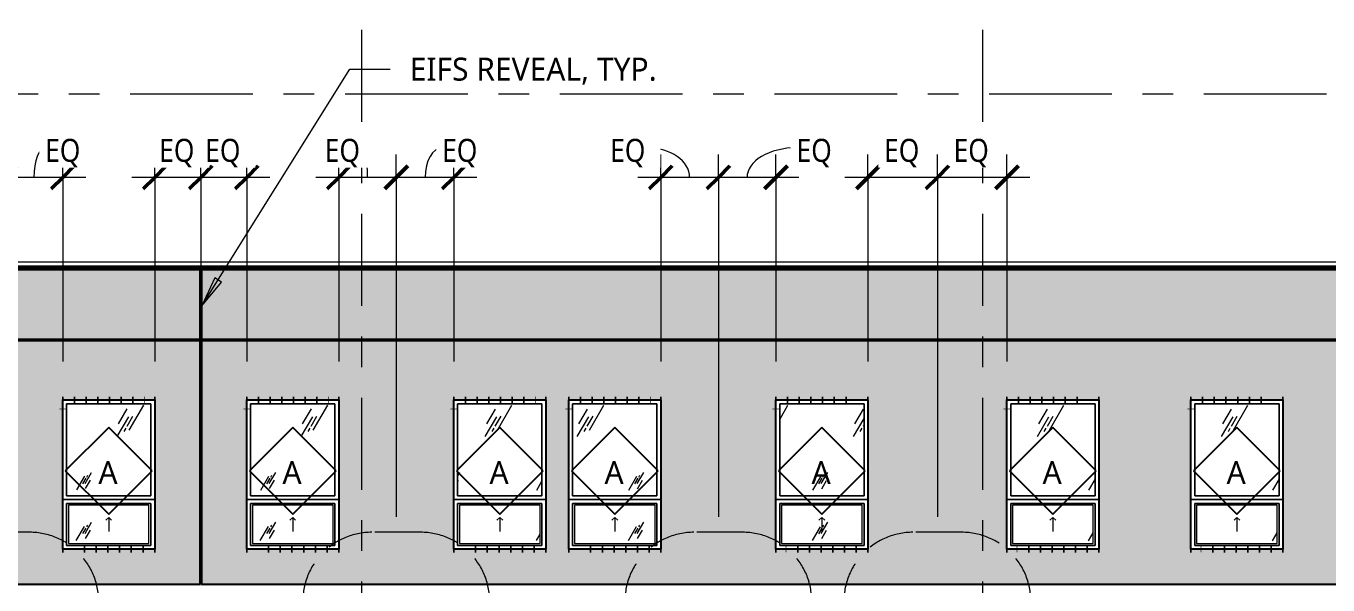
# Model space of a CAD drawing. Header units: inches. Extents: x 6 to 15224, y -733 to 6300.
# Drawn here: x 2384 to 3063, y 5476 to 5768 of the extents above; entities that cross this region are included whole.
import ezdxf

# ---------------------------------------------------------------- set-up
doc = ezdxf.new("R2010")
doc.units = ezdxf.units.IN
doc.header["$MEASUREMENT"] = 0
for name, pattern in [('Center 1_2_', [112, 64, -16, 16, -16]), ('Center 3_8_', [96, 48, -16, 16, -16]), ('Dots Space 1_16_', [6, 0, -6]), ('Hidden 3_16_', [36, 24, -12])]:
    doc.linetypes.add(name, pattern=pattern)
for name, color, linetype, lineweight in [('A-ANNO-DIMS', 211, 'Continuous', 13), ('A-ANNO-DIMS-128', 211, 'Continuous', 13), ('A-DETL', 90, 'Continuous', 13), ('A-FLOR-LEVL', 51, 'Continuous', 13), ('A-GENM', 13, 'Continuous', 18), ('A-GLAZ', 151, 'Continuous', 25), ('A-GLAZ-IDEN', 152, 'Continuous', 25), ('A-GLAZ-SILL', 1, 'Continuous', 18), ('A-WALL', 113, 'Continuous', 25), ('A-WALL-PATT', 111, 'Continuous', 25), ('G-ANNO-TEXT', 231, 'Continuous', 13), ('M-EQPM', 50, 'Continuous', 18), ('M-EQPM-HDLN', 50, 'Hidden 3_16_', 13), ('S-GRID', 1, 'Continuous', 13)]:
    doc.layers.add(name, color=color, linetype=linetype, lineweight=lineweight)
doc.styles.add('Open Sans_5', font='OpenSans-Regular.ttf', dxfattribs={"height": 12})
doc.styles.add('Open Sans_8', font='OpenSans-Regular.ttf', dxfattribs={"width": 0.88, "height": 12})
doc.dimstyles.new('Linear_-_3_32__1', dxfattribs={"dimscale": 12, "dimtxt": 12.89496, "dimasz": 1, "dimexe": 1, "dimexo": 0.666667, "dimgap": 0.333333, "dimtad": 1, "dimdec": 8, "dimrnd": 0.003906, "dimzin": 3, "dimdsep": 46, "dimlunit": 4, "dimtxsty": 'Open Sans_8', "dimblk1": 'OBLIQUE', "dimblk2": 'OBLIQUE', "dimsah": 1, "dimcen": 0.09, "dimdle": 1, "dimadec": 3, "dimazin": 2, "dimtfac": 1, "dimtdec": 4, "dimtix": 1, "dimtmove": 0, "dimatfit": 3, "dimfxl": 1, "dimtvp": 1, "dimtfill": 1, "dimfrac": 2, "dimtolj": 1, "dimtzin": 0, "dimarcsym": 2})
doc.dimstyles.new('Linear_-_3_32__2', dxfattribs={"dimscale": 12, "dimtxt": 12.89496, "dimasz": 1, "dimexe": 1, "dimexo": 0.666667, "dimgap": 0.333333, "dimtad": 1, "dimdec": 8, "dimrnd": 0.003906, "dimzin": 3, "dimdsep": 46, "dimlunit": 4, "dimtxsty": 'Open Sans_8', "dimblk1": 'OBLIQUE', "dimblk2": 'OBLIQUE', "dimsah": 1, "dimcen": 0.09, "dimdle": 1, "dimadec": 3, "dimazin": 2, "dimtfac": 1, "dimtdec": 4, "dimtix": 1, "dimtmove": 1, "dimatfit": 3, "dimfxl": 1, "dimtvp": 1, "dimtfill": 1, "dimfrac": 2, "dimtolj": 1, "dimtzin": 0, "dimarcsym": 2})
doc.dimstyles.new('Linear_-_3_32__CL_1', dxfattribs={"dimscale": 12, "dimtxt": 12.89496, "dimasz": 1, "dimexe": 1, "dimexo": 0.666667, "dimgap": 0.333333, "dimtad": 1, "dimdec": 8, "dimrnd": 0.003906, "dimzin": 3, "dimdsep": 46, "dimlunit": 4, "dimtxsty": 'Open Sans_8', "dimblk1": 'OBLIQUE', "dimblk2": 'OBLIQUE', "dimsah": 1, "dimcen": 0.09, "dimdle": 1, "dimadec": 3, "dimazin": 2, "dimtfac": 1, "dimtdec": 4, "dimtix": 1, "dimtmove": 0, "dimatfit": 3, "dimfxl": 1, "dimtvp": 1, "dimtfill": 1, "dimfrac": 2, "dimtolj": 1, "dimtzin": 0, "dimarcsym": 2})
pattern_1 = [(0, (3669.645, 0), (40.96, 10.24), [1.69, -29.03, 1.69, -29.03, -163.84]), (0, (3669.645, 0), (40.96, 10.24), [-61.44, 1.69, -59.75, 1.69, -29.03, -71.68]), (0, (3669.645, 0), (40.96, 10.24), [-153.6, 1.69, -18.79, 1.69, -49.51]), (120, (3685.005, 5.12), (-29.3481, 30.3524), [1.69, -29.03, 1.69, -29.03, -163.84]), (120, (3685.005, 5.12), (-29.3481, 30.3524), [-61.44, 1.69, -59.75, 1.69, -29.03, -71.68]), (120, (3685.005, 5.12), (-29.3481, 30.3524), [-153.6, 1.69, -18.79, 1.69, -49.51]), (240, (3690.125, 25.6), (-11.6119, -40.5924), [1.69, -29.03, 1.69, -29.03, -163.84]), (240, (3690.125, 25.6), (-11.6119, -40.5924), [-61.44, 1.69, -59.75, 1.69, -29.03, -71.68]), (240, (3690.125, 25.6), (-11.6119, -40.5924), [-153.6, 1.69, -18.79, 1.69, -49.51])]
pattern_2 = [(0, (3669.6447, 0), (5.12, 1.28), [0.16896, -3.671, 0.16896, -3.671, -20.48]), (0, (3669.6447, 0), (5.12, 1.28), [-7.68, 0.16896, -7.511, 0.16896, -3.671, -8.96]), (0, (3669.6447, 0), (5.12, 1.28), [-19.2, 0.16896, -2.391, 0.16896, -6.231]), (120, (3671.5647, 0.64), (-3.66851252, 3.79405007), [0.16896, -3.671, 0.16896, -3.671, -20.48]), (120, (3671.5647, 0.64), (-3.66851252, 3.79405007), [-7.68, 0.16896, -7.511, 0.16896, -3.671, -8.96]), (120, (3671.5647, 0.64), (-3.66851252, 3.79405007), [-19.2, 0.16896, -2.391, 0.16896, -6.231]), (240, (3672.2047, 3.2), (-1.45148748, -5.07405007), [0.16896, -3.671, 0.16896, -3.671, -20.48]), (240, (3672.2047, 3.2), (-1.45148748, -5.07405007), [-7.68, 0.16896, -7.511, 0.16896, -3.671, -8.96]), (240, (3672.2047, 3.2), (-1.45148748, -5.07405007), [-19.2, 0.16896, -2.391, 0.16896, -6.231])]

# ---------------------------------------------------------------- blocks, each defined once
blk = doc.blocks.new('1-2 WD Adaptive - 4-0_x6_-6_-12420703-WEST ELEVATION')
at = {"layer": 'A-GLAZ', "lineweight": 13}
h = blk.add_hatch(dxfattribs=at)
h.set_pattern_fill('FP_20', color=256, style=0, pattern_type=2)
h.set_pattern_definition([(59.808, (-3088.003, 5560.681), (144.0017, 239.99866), [9, -754.581]), (59.808, (-3088.737, 5554.068), (144.0017, 239.99866), [12, -751.581]), (59.808, (-3083.552, 5559.498), (144.0017, 239.99866), [6, -757.581]), (59.808, (-3085.141, 5556.719), (144.0017, 239.99866), [2, -761.581]), (59.808, (-3082.446, 5557.473), (144.0017, 239.99866), [15, -748.581]), (59.808, (-3057.028, 5527.279), (144.0017, 239.99866), [5.063, -758.519]), (59.808, (-3057.469, 5529.543), (144.0017, 239.99866), [6.75, -756.831]), (59.808, (-3058.678, 5529.4), (144.0017, 239.99866), [3.375, -760.206]), (59.808, (-3056.647, 5532.904), (144.0017, 239.99866), [1.125, -762.456]), (59.808, (-3061.861, 5526.172), (144.0017, 239.99866), [8.437, -755.144])])
h.paths.add_polyline_path([(-3092.03, 5522.87), (-3073.5, 5522.87), (-3073.5, 5570.87), (-3117.5, 5570.87), (-3117.5, 5522.87)])
at = {"layer": 'A-GLAZ-SILL', "lineweight": 13}
h = blk.add_hatch(dxfattribs=at)
h.set_pattern_fill('FP_19', color=256, style=0, pattern_type=2)
h.set_pattern_definition([(59.808, (-3088.003, 5534.681), (144.0017, 239.99866), [9, -754.581]), (59.808, (-3088.737, 5528.068), (144.0017, 239.99866), [12, -751.581]), (59.808, (-3083.552, 5533.498), (144.0017, 239.99866), [6, -757.581]), (59.808, (-3085.141, 5530.719), (144.0017, 239.99866), [2, -761.581]), (59.808, (-3082.446, 5531.473), (144.0017, 239.99866), [15, -748.581]), (59.808, (-3057.028, 5501.279), (144.0017, 239.99866), [5.063, -758.519]), (59.808, (-3057.469, 5503.543), (144.0017, 239.99866), [6.75, -756.831]), (59.808, (-3058.678, 5503.4), (144.0017, 239.99866), [3.375, -760.206]), (59.808, (-3056.647, 5506.904), (144.0017, 239.99866), [1.125, -762.456]), (59.808, (-3061.861, 5500.172), (144.0017, 239.99866), [8.438, -755.144])])
h.paths.add_polyline_path([(-3096.5, 5497.87), (-3074.5, 5497.87), (-3074.5, 5517.87), (-3116.5, 5517.87), (-3116.5, 5497.87)])
at = {"layer": 'A-GLAZ', "lineweight": 13}
for p, q in [((-3119.5, 5572.87), (-3071.5, 5572.87)), ((-3119.5, 5494.87), (-3119.5, 5572.87)), ((-3073.5, 5570.87), (-3117.5, 5570.87)), ((-3117.5, 5570.87), (-3117.5, 5522.87)), ((-3073.5, 5522.87), (-3073.5, 5570.87)), ((-3071.5, 5572.87), (-3071.5, 5494.87)), ((-3117.5, 5522.87), (-3073.5, 5522.87)), ((-3119.5, 5520.87), (-3071.5, 5520.87)), ((-3071.5, 5520.87), (-3119.5, 5520.87)), ((-3073.5, 5518.87), (-3117.5, 5518.87)), ((-3117.5, 5518.87), (-3117.5, 5496.87)), ((-3073.5, 5496.87), (-3073.5, 5518.87)), ((-3071.5, 5494.87), (-3119.5, 5494.87)), ((-3117.5, 5496.87), (-3073.5, 5496.87))]:
    blk.add_line(p, q, dxfattribs=at)
at = {"layer": 'A-GLAZ', "linetype": 'Hidden 3_16_', "lineweight": 13}
for q in [(-3097, 5510.04), (-3094, 5510.04), (-3095.5, 5504.21)]:
    blk.add_line((-3095.5, 5511.54), q, dxfattribs=at)
at = {"layer": 'A-GLAZ-SILL'}
for p, q in [((-3117.5, 5570.87), (-3073.5, 5570.87)), ((-3117.5, 5522.87), (-3117.5, 5570.87)), ((-3073.5, 5570.87), (-3117.5, 5570.87)), ((-3117.5, 5570.87), (-3117.5, 5522.87)), ((-3073.5, 5570.87), (-3073.5, 5522.87)), ((-3073.5, 5522.87), (-3073.5, 5570.87)), ((-3073.5, 5522.87), (-3117.5, 5522.87)), ((-3117.5, 5522.87), (-3073.5, 5522.87)), ((-3117.5, 5518.87), (-3073.5, 5518.87)), ((-3117.5, 5496.87), (-3117.5, 5518.87)), ((-3073.5, 5518.87), (-3117.5, 5518.87)), ((-3117.5, 5518.87), (-3117.5, 5496.87)), ((-3074.5, 5517.87), (-3116.5, 5517.87)), ((-3116.5, 5517.87), (-3116.5, 5497.87)), ((-3074.5, 5497.87), (-3074.5, 5517.87)), ((-3073.5, 5518.87), (-3073.5, 5496.87)), ((-3073.5, 5496.87), (-3073.5, 5518.87)), ((-3073.5, 5496.87), (-3117.5, 5496.87)), ((-3117.5, 5496.87), (-3073.5, 5496.87)), ((-3116.5, 5497.87), (-3074.5, 5497.87))]:
    blk.add_line(p, q, dxfattribs=at)
blk = doc.blocks.new('ME Louvers w Trim-AM - 24_ x 8_-17810055-WEST ELEVATION')
at = {"layer": 'A-GENM', "lineweight": 13}
for p, q in [((-2088.5, 5465.75), (-2111, 5465.75)), ((-2111, 5465.48), (-2088.5, 5465.48)), ((-2088.5, 5464.1), (-2111, 5464.1)), ((-2088.5, 5463.95), (-2111, 5463.95)), ((-2088.5, 5463.9), (-2111, 5463.9)), ((-2111, 5463.63), (-2088.5, 5463.63)), ((-2088.5, 5462.25), (-2111, 5462.25)), ((-2088.5, 5462.1), (-2111, 5462.1)), ((-2088.5, 5462.05), (-2111, 5462.05)), ((-2111, 5461.78), (-2088.5, 5461.78)), ((-2088.5, 5460.4), (-2111, 5460.4)), ((-2088.5, 5460.25), (-2111, 5460.25))]:
    blk.add_line(p, q, dxfattribs=at)
at = {"layer": 'M-EQPM'}
for p, q in [((-2112.5, 5467.75), (-2112.5, 5458.25)), ((-2087, 5467.75), (-2112.5, 5467.75)), ((-2087, 5458.25), (-2087, 5467.75)), ((-2111, 5466.25), (-2088.5, 5466.25)), ((-2111, 5459.75), (-2111, 5466.25)), ((-2088.5, 5466.25), (-2088.5, 5459.75)), ((-2112.5, 5458.25), (-2087, 5458.25)), ((-2088.5, 5459.75), (-2111, 5459.75))]:
    blk.add_line(p, q, dxfattribs=at)
at = {"layer": 'M-EQPM-HDLN'}
for p, q in [((-2087, 5503.75), (-2112.5, 5503.75)), ((-2148.5, 5467.75), (-2148.5, 5458.25)), ((-2051, 5458.25), (-2051, 5467.75)), ((-2112.5, 5422.25), (-2087, 5422.25))]:
    blk.add_line(p, q, dxfattribs=at)
for centre, start, end in [((-2112.5, 5467.75), 90, 180), ((-2087, 5467.75), 0, 90), ((-2112.5, 5458.25), 180, 270), ((-2087, 5458.25), 270, 0)]:
    blk.add_arc(centre, 36, start, end, dxfattribs=at)
blk = doc.blocks.new('TAG Window-AM - Standard-51685-WEST ELEVATION')
at = {"layer": 'A-GLAZ-IDEN'}
for p, q in [((-3095.5, 5558.5), (-3118.13, 5535.88)), ((-3072.87, 5535.88), (-3095.5, 5558.5)), ((-3118.13, 5535.88), (-3095.5, 5513.25)), ((-3095.5, 5513.25), (-3072.87, 5535.88))]:
    blk.add_line(p, q, dxfattribs=at)
blk = doc.blocks.new('DIMBLOCK10-WEST ELEVATION')
at = {"layer": 'A-ANNO-DIMS-128'}
for p, q in [((2745.17, 5688.98), (2745.17, 5700.98)), ((2775.17, 5688.98), (2775.17, 5700.98)), ((2787.17, 5688.98), (2745.17, 5688.98)), ((2745.17, 5688.98), (2745.17, 5511.75)), ((2775.17, 5688.98), (2775.17, 5592.87))]:
    blk.add_line(p, q, dxfattribs=at)
at = {"layer": 'A-ANNO-DIMS-128', "lineweight": 50}
for p, q in [((2745.17, 5688.98), (2751.17, 5694.98)), ((2775.17, 5688.98), (2781.17, 5694.98)), ((2745.17, 5688.98), (2739.17, 5682.98)), ((2775.17, 5688.98), (2769.17, 5682.98))]:
    blk.add_line(p, q, dxfattribs=at)
at = {"layer": 'A-ANNO-DIMS-128'}
blk.add_ellipse((2785.97, 5688.98), major_axis=(25.8, 0), ratio=0.601256, start_param=1.570796, end_param=3.141593, dxfattribs=at)
at = {"layer": 'A-ANNO-DIMS-128', "color": 0, "insert": (2785.97, 5709.13), "char_height": 12, "width": 23.2109, "attachment_point": 1, "line_spacing_factor": 1.151336, "style": 'Open Sans_8', "bg_fill": 3, "box_fill_scale": 1.25, "bg_fill_color": 256, "bg_fill_true_color": 13158600, "bg_fill_transparency": 0}
blk.add_mtext('EQ', dxfattribs=at)
blk = doc.blocks.new('_Oblique')
at = {"color": 0, "linetype": 'ByBlock', "lineweight": -2}
blk.add_line((-0.5, -0.5), (0.5, 0.5), dxfattribs=at)
blk = doc.blocks.new('DIMBLOCK11-WEST ELEVATION')
at = {"layer": 'A-ANNO-DIMS-128'}
for p, q in [((2715.17, 5688.98), (2715.17, 5700.98)), ((2745.17, 5688.98), (2745.17, 5700.98)), ((2745.17, 5688.98), (2703.17, 5688.98)), ((2715.17, 5688.98), (2715.17, 5592.87)), ((2745.17, 5688.98), (2745.17, 5511.75))]:
    blk.add_line(p, q, dxfattribs=at)
at = {"layer": 'A-ANNO-DIMS-128', "lineweight": 50}
for p, q in [((2715.17, 5688.98), (2721.17, 5694.98)), ((2745.17, 5688.98), (2751.17, 5694.98)), ((2715.17, 5688.98), (2709.17, 5682.98)), ((2745.17, 5688.98), (2739.17, 5682.98))]:
    blk.add_line(p, q, dxfattribs=at)
at = {"layer": 'A-ANNO-DIMS-128'}
blk.add_ellipse((2708.07, 5688.98), major_axis=(22.1, 0), ratio=0.701923, start_param=0, end_param=1.570796, dxfattribs=at)
at = {"layer": 'A-ANNO-DIMS-128', "color": 0, "insert": (2688.73, 5709.13), "char_height": 12, "width": 23.2109, "attachment_point": 1, "line_spacing_factor": 1.151336, "style": 'Open Sans_8', "bg_fill": 3, "box_fill_scale": 1.25, "bg_fill_color": 256, "bg_fill_true_color": 13158600, "bg_fill_transparency": 0}
blk.add_mtext('EQ', dxfattribs=at)
blk = doc.blocks.new('DIMBLOCK12-WEST ELEVATION')
at = {"layer": 'A-ANNO-DIMS-128'}
for p, q in [((2859.42, 5688.98), (2859.42, 5700.98)), ((2895.67, 5688.98), (2895.67, 5700.98)), ((2907.67, 5688.98), (2859.42, 5688.98)), ((2859.42, 5688.98), (2859.42, 5511.75)), ((2895.67, 5688.98), (2895.67, 5592.87))]:
    blk.add_line(p, q, dxfattribs=at)
at = {"layer": 'A-ANNO-DIMS-128', "lineweight": 50}
for p, q in [((2859.42, 5688.98), (2865.42, 5694.98)), ((2895.67, 5688.98), (2901.67, 5694.98)), ((2859.42, 5688.98), (2853.42, 5682.98)), ((2895.67, 5688.98), (2889.67, 5682.98))]:
    blk.add_line(p, q, dxfattribs=at)
at = {"layer": 'A-ANNO-DIMS-128', "color": 0, "insert": (2867.88, 5709.13), "char_height": 12, "width": 23.2109, "attachment_point": 1, "line_spacing_factor": 1.151336, "style": 'Open Sans_8', "bg_fill": 3, "box_fill_scale": 1.25, "bg_fill_color": 256, "bg_fill_true_color": 13158600, "bg_fill_transparency": 0}
blk.add_mtext('EQ', dxfattribs=at)
blk = doc.blocks.new('DIMBLOCK13-WEST ELEVATION')
at = {"layer": 'A-ANNO-DIMS-128'}
for p, q in [((2823.17, 5688.98), (2823.17, 5700.98)), ((2859.42, 5688.98), (2859.42, 5700.98)), ((2859.42, 5688.98), (2811.17, 5688.98)), ((2823.17, 5688.98), (2823.17, 5592.87)), ((2859.42, 5688.98), (2859.42, 5511.75))]:
    blk.add_line(p, q, dxfattribs=at)
at = {"layer": 'A-ANNO-DIMS-128', "lineweight": 50}
for p, q in [((2823.17, 5688.98), (2829.17, 5694.98)), ((2859.42, 5688.98), (2865.42, 5694.98)), ((2823.17, 5688.98), (2817.17, 5682.98)), ((2859.42, 5688.98), (2853.42, 5682.98))]:
    blk.add_line(p, q, dxfattribs=at)
at = {"layer": 'A-ANNO-DIMS-128', "color": 0, "insert": (2831.63, 5709.13), "char_height": 12, "width": 23.2109, "attachment_point": 1, "line_spacing_factor": 1.151336, "style": 'Open Sans_8', "bg_fill": 3, "box_fill_scale": 1.25, "bg_fill_color": 256, "bg_fill_true_color": 13158600, "bg_fill_transparency": 0}
blk.add_mtext('EQ', dxfattribs=at)
blk = doc.blocks.new('DIMBLOCK14-WEST ELEVATION')
at = {"layer": 'A-ANNO-DIMS-128'}
for p, q in [((2577.17, 5688.98), (2577.17, 5700.98)), ((2607.17, 5688.98), (2607.17, 5700.98)), ((2619.17, 5688.98), (2577.17, 5688.98)), ((2577.17, 5688.98), (2577.17, 5511.75)), ((2607.17, 5688.98), (2607.17, 5592.87))]:
    blk.add_line(p, q, dxfattribs=at)
at = {"layer": 'A-ANNO-DIMS-128', "lineweight": 50}
for p, q in [((2577.17, 5688.98), (2583.17, 5694.98)), ((2607.17, 5688.98), (2613.17, 5694.98)), ((2577.17, 5688.98), (2571.17, 5682.98)), ((2607.17, 5688.98), (2601.17, 5682.98))]:
    blk.add_line(p, q, dxfattribs=at)
at = {"layer": 'A-ANNO-DIMS-128'}
blk.add_ellipse((2601.09, 5688.98), major_axis=(0, 15.51), ratio=0.5747, start_param=0, end_param=1.570796, dxfattribs=at)
at = {"layer": 'A-ANNO-DIMS-128', "color": 0, "insert": (2601.09, 5709.13), "char_height": 12, "width": 23.2109, "attachment_point": 1, "line_spacing_factor": 1.151336, "style": 'Open Sans_8', "bg_fill": 3, "box_fill_scale": 1.25, "bg_fill_color": 256, "bg_fill_true_color": 13158600, "bg_fill_transparency": 0}
blk.add_mtext('EQ', dxfattribs=at)
blk = doc.blocks.new('DIMBLOCK15-WEST ELEVATION')
at = {"layer": 'A-ANNO-DIMS-128'}
for p, q in [((2547.17, 5688.98), (2547.17, 5700.98)), ((2577.17, 5688.98), (2577.17, 5700.98)), ((2577.17, 5688.98), (2535.17, 5688.98)), ((2547.17, 5688.98), (2547.17, 5592.87)), ((2577.17, 5688.98), (2577.17, 5511.75))]:
    blk.add_line(p, q, dxfattribs=at)
at = {"layer": 'A-ANNO-DIMS-128', "lineweight": 50}
for p, q in [((2547.17, 5688.98), (2553.17, 5694.98)), ((2577.17, 5688.98), (2583.17, 5694.98)), ((2547.17, 5688.98), (2541.17, 5682.98)), ((2577.17, 5688.98), (2571.17, 5682.98))]:
    blk.add_line(p, q, dxfattribs=at)
at = {"layer": 'A-ANNO-DIMS-128'}
blk.add_ellipse((2559.2, 5688.98), major_axis=(0, 15.51), ratio=0.191483, start_param=4.712389, end_param=6.283185, dxfattribs=at)
at = {"layer": 'A-ANNO-DIMS-128', "color": 0, "insert": (2539.86, 5709.13), "char_height": 12, "width": 23.2109, "attachment_point": 1, "line_spacing_factor": 1.151336, "style": 'Open Sans_8', "bg_fill": 3, "box_fill_scale": 1.25, "bg_fill_color": 256, "bg_fill_true_color": 13158600, "bg_fill_transparency": 0}
blk.add_mtext('EQ', dxfattribs=at)
blk = doc.blocks.new('DIMBLOCK16-WEST ELEVATION')
at = {"layer": 'A-ANNO-DIMS-128'}
for p, q in [((2373.17, 5688.98), (2373.17, 5700.98)), ((2403.17, 5688.98), (2403.17, 5700.98)), ((2415.17, 5688.98), (2373.17, 5688.98)), ((2373.17, 5688.98), (2373.17, 5511.75)), ((2403.17, 5688.98), (2403.17, 5592.87))]:
    blk.add_line(p, q, dxfattribs=at)
at = {"layer": 'A-ANNO-DIMS-128', "lineweight": 50}
for p, q in [((2373.17, 5688.98), (2379.17, 5694.98)), ((2403.17, 5688.98), (2409.17, 5694.98)), ((2373.17, 5688.98), (2367.17, 5682.98)), ((2403.17, 5688.98), (2397.17, 5682.98))]:
    blk.add_line(p, q, dxfattribs=at)
at = {"layer": 'A-ANNO-DIMS-128'}
blk.add_ellipse((2393.99, 5688.98), major_axis=(0, 15.51), ratio=0.375103, start_param=0, end_param=1.570796, dxfattribs=at)
at = {"layer": 'A-ANNO-DIMS-128', "color": 0, "insert": (2393.99, 5709.13), "char_height": 12, "width": 23.2109, "attachment_point": 1, "line_spacing_factor": 1.151336, "style": 'Open Sans_8', "bg_fill": 3, "box_fill_scale": 1.25, "bg_fill_color": 256, "bg_fill_true_color": 13158600, "bg_fill_transparency": 0}
blk.add_mtext('EQ', dxfattribs=at)
blk = doc.blocks.new('DIMBLOCK22-WEST ELEVATION')
at = {"layer": 'A-ANNO-DIMS-128'}
for p, q in [((2475.17, 5688.98), (2475.17, 5700.98)), ((2499.17, 5688.98), (2499.17, 5700.98)), ((2511.17, 5688.98), (2475.17, 5688.98)), ((2475.17, 5688.98), (2475.17, 5551.75)), ((2499.17, 5688.98), (2499.17, 5592.87))]:
    blk.add_line(p, q, dxfattribs=at)
at = {"layer": 'A-ANNO-DIMS-128', "lineweight": 50}
for p, q in [((2475.17, 5688.98), (2481.17, 5694.98)), ((2499.17, 5688.98), (2505.17, 5694.98)), ((2475.17, 5688.98), (2469.17, 5682.98)), ((2499.17, 5688.98), (2493.17, 5682.98))]:
    blk.add_line(p, q, dxfattribs=at)
at = {"layer": 'A-ANNO-DIMS-128', "color": 0, "insert": (2477.5, 5709.13), "char_height": 12, "width": 23.2109, "attachment_point": 1, "line_spacing_factor": 1.151336, "style": 'Open Sans_8', "bg_fill": 3, "box_fill_scale": 1.25, "bg_fill_color": 256, "bg_fill_true_color": 13158600, "bg_fill_transparency": 0}
blk.add_mtext('EQ', dxfattribs=at)
blk = doc.blocks.new('DIMBLOCK23-WEST ELEVATION')
at = {"layer": 'A-ANNO-DIMS-128'}
for p, q in [((2451.17, 5688.98), (2451.17, 5700.98)), ((2475.17, 5688.98), (2475.17, 5700.98)), ((2475.17, 5688.98), (2439.17, 5688.98)), ((2451.17, 5688.98), (2451.17, 5592.87)), ((2475.17, 5688.98), (2475.17, 5551.75))]:
    blk.add_line(p, q, dxfattribs=at)
at = {"layer": 'A-ANNO-DIMS-128', "lineweight": 50}
for p, q in [((2451.17, 5688.98), (2457.17, 5694.98)), ((2475.17, 5688.98), (2481.17, 5694.98)), ((2451.17, 5688.98), (2445.17, 5682.98)), ((2475.17, 5688.98), (2469.17, 5682.98))]:
    blk.add_line(p, q, dxfattribs=at)
at = {"layer": 'A-ANNO-DIMS-128', "color": 0, "insert": (2453.5, 5709.13), "char_height": 12, "width": 23.2109, "attachment_point": 1, "line_spacing_factor": 1.151336, "style": 'Open Sans_8', "bg_fill": 3, "box_fill_scale": 1.25, "bg_fill_color": 256, "bg_fill_true_color": 13158600, "bg_fill_transparency": 0}
blk.add_mtext('EQ', dxfattribs=at)

msp = doc.modelspace()

# ---------------------------------------------------------------- hatches: boundary and pattern name
at = {"layer": 'A-WALL-PATT', "lineweight": 13}
h = msp.add_hatch(dxfattribs=at)
h.set_pattern_fill('FP_13', color=256, style=0, pattern_type=2)
h.set_pattern_definition(pattern_1)
h.paths.add_polyline_path([(1730.85916239, 5604.5), (2474.89041239, 5604.5), (2474.89041239, 5640.75), (1730.85916239, 5640.75), (1730.85916239, 5610.97227351)])
h.paths.add_polyline_path([(3518.57479127, 5604.5), (3542.51541239, 5604.5), (3542.51541239, 5640.75), (3351.85916239, 5640.75), (3351.85916239, 5604.5), (3485.08895793, 5604.5)])
h.paths.add_polyline_path([(3351.10916239, 5604.5), (3351.10916239, 5640.75), (2475.64041239, 5640.75), (2475.64041239, 5604.5), (3317.65979127, 5604.5)])
h = msp.add_hatch(dxfattribs=at)
h.set_pattern_fill('FP_17', color=256, style=0, pattern_type=2)
h.set_pattern_definition(pattern_2)
h.paths.add_polyline_path([(1731.85916239, 5603.75), (3543.26541239, 5603.75), (3543.26541239, 5640.75), (3542.51541239, 5640.75), (3542.51541239, 5604.5), (3351.85916239, 5604.5), (3351.85916239, 5640.75), (3351.10916239, 5640.75), (3351.10916239, 5604.5), (2475.64041239, 5604.50075703), (2475.64041239, 5640.75), (2474.89041239, 5640.75), (2474.89041239, 5604.5), (1731.85916239, 5604.5), (1731.85916239, 5603.82233826)])
h = msp.add_hatch(dxfattribs=at)
h.set_pattern_fill('FP_13', color=256, style=0, pattern_type=2)
h.set_pattern_definition(pattern_1)
h.paths.add_polyline_path([(2212.62729127, 5476.625), (2474.89041239, 5476.625), (2474.89041239, 5603.75), (1730.85916239, 5603.73139556), (1730.85916239, 5476.625), (2179.14145793, 5476.625)])
h.paths.add_polyline_path([(2513.99979127, 5476.625), (3351.10916239, 5476.625), (3351.10916239, 5603.75), (2475.64041239, 5603.75), (2475.64041239, 5476.625), (2480.51395793, 5476.625)])
h.paths.add_polyline_path([(3418.11729127, 5476.625), (3542.51541239, 5476.625), (3542.51541239, 5603.75), (3351.85916239, 5603.75), (3351.85916239, 5476.625), (3384.63145793, 5476.625)])
h.paths.add_polyline_path([(3255.17166239, 5494.875), (3207.17166239, 5494.875), (3207.17166239, 5572.875), (3255.17166239, 5572.875), (3255.17166239, 5507.58327351)])
h.paths.add_polyline_path([(3267.17166239, 5494.875), (3267.17166239, 5572.875), (3315.17166239, 5572.875), (3315.17166239, 5494.875), (3284.17395793, 5494.875)])
h.paths.add_polyline_path([(2547.17166239, 5494.875), (2499.17166239, 5494.875), (2499.17166239, 5572.875), (2547.17166239, 5572.875), (2547.17166239, 5503.96836687)])
h.paths.add_polyline_path([(2607.17166239, 5494.875), (2607.17166239, 5572.875), (2655.17166239, 5572.875), (2655.17166239, 5494.875), (2614.45729127, 5494.875)])
h.paths.add_polyline_path([(2283.17166239, 5494.875), (2235.17166239, 5494.875), (2235.17166239, 5572.875), (2283.17166239, 5572.875), (2283.17166239, 5496.09357068)])
h.paths.add_polyline_path([(2714.91479127, 5494.875), (2667.17166239, 5494.875), (2667.17166239, 5572.875), (2715.17166239, 5572.875), (2715.17166239, 5494.875)])
h.paths.add_polyline_path([(1947.67166239, 5494.875), (1899.67166239, 5494.875), (1899.67166239, 5572.875), (1947.67166239, 5572.875), (1947.67166239, 5507.58327351)])
h.paths.add_polyline_path([(2403.17166239, 5494.875), (2403.17166239, 5572.875), (2451.17166239, 5572.875), (2451.17166239, 5494.875), (2413.54229127, 5494.875)])
h.paths.add_polyline_path([(2343.17166239, 5494.875), (2295.17166239, 5494.875), (2295.17166239, 5572.875), (2343.17166239, 5572.875), (2343.17166239, 5507.58327351)])
h.paths.add_polyline_path([(1777.31145793, 5494.875), (1743.67166239, 5494.875), (1743.67166239, 5572.875), (1791.67166239, 5572.875), (1791.67166239, 5494.875)])
h.paths.add_polyline_path([(2775.17166239, 5494.875), (2775.17166239, 5572.875), (2823.17166239, 5572.875), (2823.17166239, 5494.875), (2781.88645793, 5494.875)])
h.paths.add_polyline_path([(1851.67166239, 5494.875), (1803.67166239, 5494.875), (1803.67166239, 5572.875), (1851.67166239, 5572.875), (1851.67166239, 5494.98074363)])
h.paths.add_polyline_path([(3087.67166239, 5494.875), (3087.67166239, 5572.875), (3135.67166239, 5572.875), (3135.67166239, 5494.875), (3116.74479127, 5494.875)])
h.paths.add_polyline_path([(2914.10916239, 5494.875), (2895.67166239, 5494.875), (2895.67166239, 5572.875), (2943.67166239, 5572.875), (2943.67166239, 5494.875), (2915.82979127, 5494.875)])
h.paths.add_polyline_path([(3483.17166239, 5494.875), (3483.17166239, 5572.875), (3531.17166239, 5572.875), (3531.17166239, 5494.875), (3485.08895793, 5494.875)])
h.paths.add_polyline_path([(3418.11729127, 5494.875), (3387.17166239, 5494.875), (3387.17166239, 5572.875), (3435.17166239, 5572.875), (3435.17166239, 5494.875)])
h.paths.add_polyline_path([(3039.67166239, 5494.875), (2991.67166239, 5494.875), (2991.67166239, 5572.875), (3039.67166239, 5572.875), (3039.67166239, 5501.43561709)])
h.paths.add_polyline_path([(1983.67166239, 5494.875), (1983.67166239, 5572.875), (2031.67166239, 5572.875), (2031.67166239, 5494.875)])
h.paths.add_polyline_path([(2091.67166239, 5494.875), (2091.67166239, 5572.875), (2139.67166239, 5572.875), (2139.67166239, 5494.875), (2112.16979127, 5494.875)])
h.paths.add_polyline_path([(2199.67166239, 5494.875), (2151.67166239, 5494.875), (2151.67166239, 5572.875), (2199.67166239, 5572.875), (2199.67166239, 5507.58327351)])
h = msp.add_hatch(dxfattribs=at)
h.set_pattern_fill('FP_17', color=256, style=0, pattern_type=2)
h.set_pattern_definition(pattern_2)
h.paths.add_polyline_path([(1733.17166239, 5475.875), (3543.26541239, 5475.875), (3543.26541239, 5603.75), (3542.51541239, 5603.75), (3542.51541239, 5476.625), (3351.85916239, 5476.625), (3351.85916239, 5603.75), (3351.10916239, 5603.75), (3351.10916239, 5476.625), (2475.64041239, 5476.62575703), (2475.64041239, 5603.75), (2474.89041239, 5603.75), (2474.89041239, 5476.625), (1731.85916239, 5476.625), (1731.85916239, 5475.875), (1733.06088395, 5475.875)])
at = {"layer": 'G-ANNO-TEXT'}
msp.add_hatch(color=7, dxfattribs=at).paths.add_polyline_path([(2475.75095904, 5621.93933513), (2486.01973292, 5634.3888079), (2482.44767228, 5636.62235666)])

# ---------------------------------------------------------------- linework, layer by layer
at = {"layer": 'A-DETL', "lineweight": 70}
msp.add_line((1730.85916239, 5641.75), (3543.26541239, 5641.75), dxfattribs=at)
at = {"layer": 'A-DETL', "linetype": 'Dots Space 1_16_', "lineweight": 100}
for p, q in [((2403.17166239, 5572.875), (2451.17166239, 5572.875)), ((2403.17166239, 5494.875), (2403.17166239, 5572.875)), ((2451.17166239, 5572.875), (2451.17166239, 5494.875)), ((2499.17166239, 5572.875), (2547.17166239, 5572.875)), ((2499.17166239, 5494.875), (2499.17166239, 5572.875)), ((2547.17166239, 5572.875), (2547.17166239, 5494.875)), ((2607.17166239, 5572.875), (2655.17166239, 5572.875)), ((2607.17166239, 5494.875), (2607.17166239, 5572.875)), ((2655.17166239, 5572.875), (2655.17166239, 5494.875)), ((2667.17166239, 5572.875), (2715.17166239, 5572.875)), ((2667.17166239, 5494.875), (2667.17166239, 5572.875)), ((2715.17166239, 5572.875), (2715.17166239, 5494.875)), ((2775.17166239, 5572.875), (2823.17166239, 5572.875)), ((2775.17166239, 5494.875), (2775.17166239, 5572.875)), ((2823.17166239, 5572.875), (2823.17166239, 5494.875)), ((2895.67166239, 5572.875), (2943.67166239, 5572.875)), ((2895.67166239, 5494.875), (2895.67166239, 5572.875)), ((2943.67166239, 5572.875), (2943.67166239, 5494.875)), ((2991.67166239, 5572.875), (3039.67166239, 5572.875)), ((2991.67166239, 5494.875), (2991.67166239, 5572.875)), ((3039.67166239, 5572.875), (3039.67166239, 5494.875)), ((2451.17166239, 5494.875), (2403.17166239, 5494.875)), ((2547.17166239, 5494.875), (2499.17166239, 5494.875)), ((2655.17166239, 5494.875), (2607.17166239, 5494.875)), ((2715.17166239, 5494.875), (2667.17166239, 5494.875)), ((2823.17166239, 5494.875), (2775.17166239, 5494.875)), ((2943.67166239, 5494.875), (2895.67166239, 5494.875)), ((3039.67166239, 5494.875), (2991.67166239, 5494.875))]:
    msp.add_line(p, q, dxfattribs=at)
at = {"layer": 'A-DETL', "lineweight": 25}
msp.add_line((2475.17166239, 5536.75), (2475.17166239, 5543.75), dxfattribs=at)
at = {"layer": 'A-FLOR-LEVL', "linetype": 'Center 1_2_'}
for p, q in [((1318.4277019, 5732.625), (5455.71284829, 5732.625)), ((1318.4277019, 5604.75), (5455.71284829, 5604.75)), ((1318.4277019, 5476.875), (5455.71284829, 5476.875))]:
    msp.add_line(p, q, dxfattribs=at)
at = {"layer": 'A-WALL', "lineweight": 18}
for p, q in [((3543.26541239, 5644.75), (1445.85916239, 5644.75)), ((1726.85916239, 5640.75), (3543.26541239, 5640.75))]:
    msp.add_line(p, q, dxfattribs=at)
at = {"layer": 'A-WALL'}
for p, q in [((2474.89041239, 5604.5), (2474.89041239, 5640.75)), ((2475.64041239, 5640.75), (2475.64041239, 5604.5)), ((1445.85916239, 5604.5), (2474.89041239, 5604.5)), ((3351.85916239, 5603.75), (1445.85916239, 5603.75)), ((2474.89041239, 5476.625), (2474.89041239, 5603.75)), ((2475.64041239, 5604.5), (3351.10916239, 5604.5)), ((2475.64041239, 5603.75), (2475.64041239, 5476.625)), ((2403.17166239, 5572.875), (2451.17166239, 5572.875)), ((2403.17166239, 5494.875), (2403.17166239, 5572.875)), ((2451.17166239, 5572.875), (2451.17166239, 5494.875)), ((2499.17166239, 5572.875), (2547.17166239, 5572.875)), ((2499.17166239, 5494.875), (2499.17166239, 5572.875)), ((2547.17166239, 5572.875), (2547.17166239, 5494.875)), ((2607.17166239, 5572.875), (2655.17166239, 5572.875)), ((2607.17166239, 5494.875), (2607.17166239, 5572.875)), ((2655.17166239, 5572.875), (2655.17166239, 5494.875)), ((2667.17166239, 5572.875), (2715.17166239, 5572.875)), ((2667.17166239, 5494.875), (2667.17166239, 5572.875)), ((2715.17166239, 5572.875), (2715.17166239, 5494.875)), ((2775.17166239, 5572.875), (2823.17166239, 5572.875)), ((2775.17166239, 5494.875), (2775.17166239, 5572.875)), ((2823.17166239, 5572.875), (2823.17166239, 5494.875)), ((2895.67166239, 5572.875), (2943.67166239, 5572.875)), ((2895.67166239, 5494.875), (2895.67166239, 5572.875)), ((2943.67166239, 5572.875), (2943.67166239, 5494.875)), ((2991.67166239, 5572.875), (3039.67166239, 5572.875)), ((2991.67166239, 5494.875), (2991.67166239, 5572.875)), ((3039.67166239, 5572.875), (3039.67166239, 5494.875)), ((2451.17166239, 5494.875), (2403.17166239, 5494.875)), ((2547.17166239, 5494.875), (2499.17166239, 5494.875)), ((2655.17166239, 5494.875), (2607.17166239, 5494.875)), ((2715.17166239, 5494.875), (2667.17166239, 5494.875)), ((2823.17166239, 5494.875), (2775.17166239, 5494.875)), ((2943.67166239, 5494.875), (2895.67166239, 5494.875)), ((3039.67166239, 5494.875), (2991.67166239, 5494.875)), ((1445.85916239, 5476.625), (2474.89041239, 5476.625)), ((2475.64041239, 5476.625), (3351.10916239, 5476.625))]:
    msp.add_line(p, q, dxfattribs=at)
at = {"layer": 'G-ANNO-TEXT', "color": 7}
for p, q in [((2553.03518561, 5745.53813441), (2573.94484138, 5745.53813441)), ((2482.44767228, 5636.62235666), (2475.75095904, 5621.93933513)), ((2475.75095904, 5621.93933513), (2486.01973292, 5634.3888079)), ((2486.01973292, 5634.3888079), (2482.44767228, 5636.62235666))]:
    msp.add_line(p, q, dxfattribs=at)
at = {"layer": 'S-GRID', "linetype": 'Center 3_8_'}
for p, q in [((2559.17166239, 4950), (2559.17166239, 6251.21253225)), ((2883.17166239, 4950), (2883.17166239, 6251.21253225))]:
    msp.add_line(p, q, dxfattribs=at)

# ---------------------------------------------------------------- block references
at = {"layer": 'A-GLAZ'}
for p in [(5522.67166239, 0), (5618.67166239, 0), (5726.67166239, 0), (5786.67166239, 0), (5894.67166239, 0), (6015.17166239, 0), (6111.17166239, 0)]:
    msp.add_blockref('1-2 WD Adaptive - 4-0_x6_-6_-12420703-WEST ELEVATION', p, dxfattribs=at)
at = {"layer": 'A-GLAZ-IDEN'}
for p in [(5522.67166239, 0), (5618.67166239, 0), (5726.67166239, 0), (5786.67166239, 0), (5894.67166239, 0), (6015.17166239, 0), (6111.17166239, 0)]:
    msp.add_blockref('TAG Window-AM - Standard-51685-WEST ELEVATION', p, dxfattribs=at)
at = {"layer": 'M-EQPM-HDLN'}
for p in [(4472.92166239, 0), (4676.92166239, 0), (4844.92166239, 0), (4959.17166239, 0)]:
    msp.add_blockref('ME Louvers w Trim-AM - 24_ x 8_-17810055-WEST ELEVATION', p, dxfattribs=at)

# ---------------------------------------------------------------- texts
at = {"layer": 'A-GLAZ-IDEN', "lineweight": 13, "char_height": 12, "width": 12.928, "attachment_point": 1, "style": 'Open Sans_5'}
for insert in [(2421.80580368, 5541.00631631), (2517.80580368, 5541.00631631), (2625.80580368, 5541.00631631), (2685.80580368, 5541.00631631), (2793.80580368, 5541.00631631), (2914.30580368, 5541.00631631), (3010.30580368, 5541.00631631)]:
    msp.add_mtext('A', dxfattribs=dict(at, insert=insert))
at = {"layer": 'G-ANNO-TEXT', "color": 7, "insert": (2584.18484138, 5751.53813441), "char_height": 12, "width": 166.852, "attachment_point": 1, "style": 'Open Sans_5', "bg_fill": 3, "box_fill_scale": 1.25, "bg_fill_color": 256, "bg_fill_true_color": 13158600, "bg_fill_transparency": 0}
msp.add_mtext('EIFS REVEAL, TYP.', dxfattribs=at)

# ---------------------------------------------------------------- next in the draw order: dimensions: what is measured, and where the dimension line sits
at = {"layer": 'A-ANNO-DIMS'}
for base, p1, p2, picture, middle in [((2373.17166239, 5688.98355048), (2403.17166239, 5584.875), (2373.17166239, 5503.75), 'DIMBLOCK16-WEST ELEVATION', (2405.59623959, 5701.1283591)), ((2577.17166239, 5688.98355048), (2607.17166239, 5584.875), (2577.17166239, 5503.75), 'DIMBLOCK14-WEST ELEVATION', (2612.69265448, 5701.1283591)), ((2745.17166239, 5688.98355048), (2775.17166239, 5584.875), (2745.17166239, 5503.75), 'DIMBLOCK10-WEST ELEVATION', (2797.57872922, 5701.1283591))]:
    dim = msp.add_linear_dim(base=base, p1=p1, p2=p2, text='EQ', dimstyle='Linear_-_3_32__2', override={"dimpost": '<>', "dimfxl": 86.49431}, dxfattribs=at)
    dim.commit()
    dim.dimension.update_dxf_attribs({"geometry": picture, "text_midpoint": middle, "dimtype": 160})
dim = msp.add_linear_dim(base=(2859.42166239, 5688.98355048), p1=(2895.67166239, 5584.875), p2=(2859.42166239, 5503.75), text='EQ', dimstyle='Linear_-_3_32__1', override={"dimpost": '<>', "dimfxl": 88.855659}, dxfattribs=at)
dim.commit()
dim.dimension.update_dxf_attribs({"geometry": 'DIMBLOCK12-WEST ELEVATION', "text_midpoint": (2877.54666239, 5700.47537599)})

# ---------------------------------------------------------------- next in the draw order: dimensions: what is measured, and where the dimension line sits
for base, p1, p2, picture, middle in [((2547.17166239, 5688.98355048), (2577.17166239, 5503.75), (2547.17166239, 5584.875), 'DIMBLOCK15-WEST ELEVATION', (2551.46414921, 5701.1283591)), ((2715.17166239, 5688.98355048), (2745.17166239, 5503.75), (2715.17166239, 5584.875), 'DIMBLOCK11-WEST ELEVATION', (2700.33345615, 5701.1283591))]:
    dim = msp.add_linear_dim(base=base, p1=p1, p2=p2, text='EQ', dimstyle='Linear_-_3_32__2', override={"dimpost": '<>', "dimfxl": 86.49431}, dxfattribs=at)
    dim.commit()
    dim.dimension.update_dxf_attribs({"geometry": picture, "text_midpoint": middle, "dimtype": 160})
dim = msp.add_linear_dim(base=(2823.17166239, 5688.98355048), p1=(2859.42166239, 5503.75), p2=(2823.17166239, 5584.875), text='EQ', dimstyle='Linear_-_3_32__1', override={"dimpost": '<>', "dimfxl": 88.855659}, dxfattribs=at)
dim.commit()
dim.dimension.update_dxf_attribs({"geometry": 'DIMBLOCK13-WEST ELEVATION', "text_midpoint": (2841.29666239, 5700.47537599)})

# ---------------------------------------------------------------- next in the draw order: linework, layer by layer
at = {"layer": 'G-ANNO-TEXT', "color": 7}
msp.add_line((2475.75095904, 5621.93933513), (2553.03518561, 5745.53813441), dxfattribs=at)

# ---------------------------------------------------------------- next in the draw order: dimensions: what is measured, and where the dimension line sits
at = {"layer": 'A-ANNO-DIMS'}
dim = msp.add_linear_dim(base=(2475.17166239, 5688.98355048), p1=(2499.17166239, 5584.875), p2=(2475.17166239, 5543.75), text='EQ', dimstyle='Linear_-_3_32__CL_1', override={"dimpost": '<>', "dimfxl": 47.615813}, dxfattribs=at)
dim.commit()
dim.dimension.update_dxf_attribs({"geometry": 'DIMBLOCK22-WEST ELEVATION', "text_midpoint": (2487.17166239, 5700.47537599)})

# ---------------------------------------------------------------- next in the draw order: dimensions: what is measured, and where the dimension line sits
dim = msp.add_linear_dim(base=(2451.17166239, 5688.98355048), p1=(2475.17166239, 5543.75), p2=(2451.17166239, 5584.875), text='EQ', dimstyle='Linear_-_3_32__CL_1', override={"dimpost": '<>', "dimfxl": 47.615813}, dxfattribs=at)
dim.commit()
dim.dimension.update_dxf_attribs({"geometry": 'DIMBLOCK23-WEST ELEVATION', "text_midpoint": (2463.17166239, 5700.47537599)})

doc.saveas('drawing.dxf')
